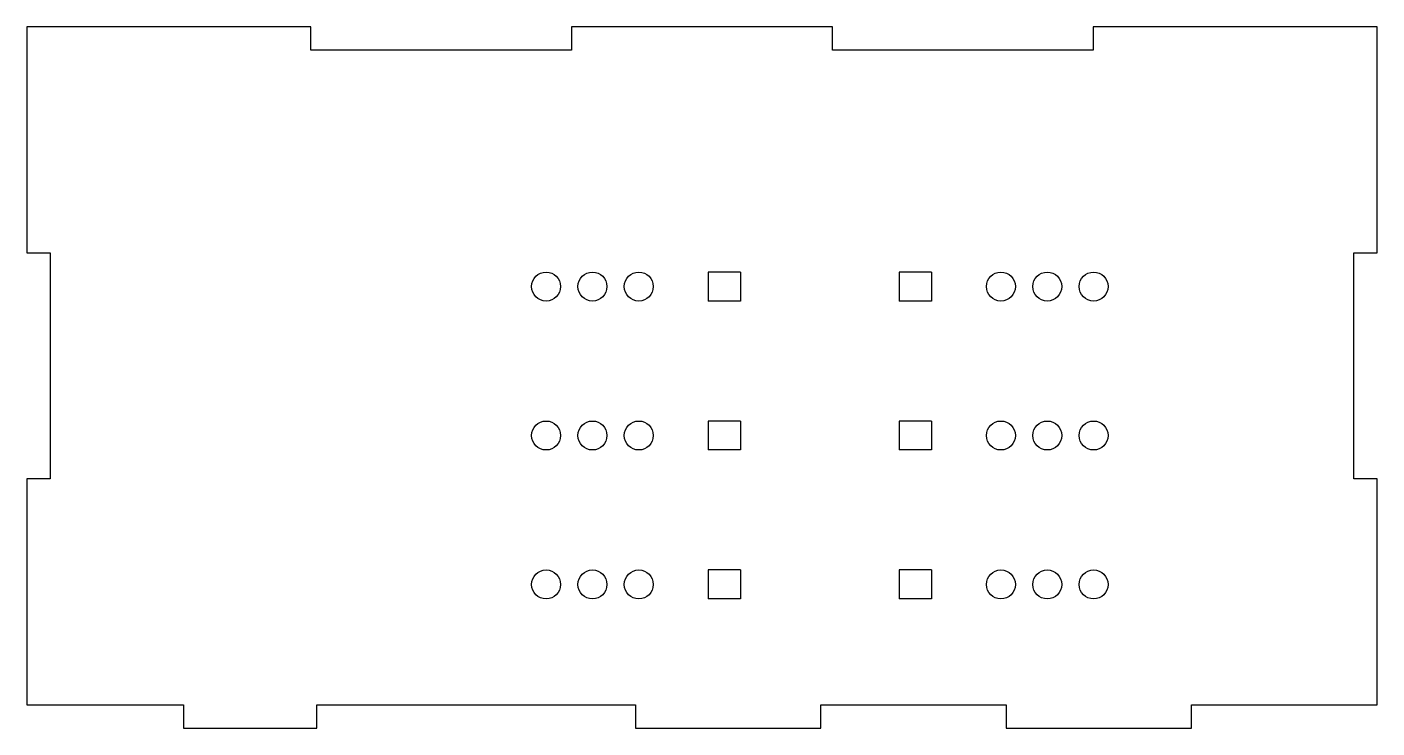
# Model space of a CAD drawing. Header units: millimetres. Extents: x -4 to 229, y -4 to 117.
import ezdxf

# ---------------------------------------------------------------- set-up
doc = ezdxf.new("R2010")
doc.units = ezdxf.units.MM

msp = doc.modelspace()

# ---------------------------------------------------------------- linework, layer by layer
at = {"color": 7, "linetype": 'Continuous', "lineweight": 25}
for p, q in [((45, 117), (-4, 117)), ((-4, 117), (-4, 78)), ((45, 113), (45, 117)), ((135, 117), (90, 117)), ((90, 117), (90, 113)), ((135, 113), (135, 117)), ((229, 117), (180, 117)), ((180, 117), (180, 113)), ((229, 78), (229, 117)), ((90, 113), (45, 113)), ((180, 113), (135, 113)), ((-4, 78), (0, 78)), ((0, 78), (0, 39)), ((225, 39), (225, 78)), ((225, 78), (229, 78)), ((113.59, 74.7), (113.59, 69.7)), ((119.17, 74.7), (113.59, 74.7)), ((119.17, 74.7), (119.17, 69.7)), ((146.51, 74.7), (146.51, 69.7)), ((152.09, 74.7), (146.51, 74.7)), ((152.09, 74.7), (152.09, 69.7)), ((119.17, 69.7), (113.59, 69.7)), ((152.09, 69.7), (146.51, 69.7)), ((113.59, 48.99), (113.59, 43.99)), ((119.17, 48.99), (113.59, 48.99)), ((119.17, 48.99), (119.17, 43.99)), ((146.51, 48.99), (146.51, 43.99)), ((152.09, 48.99), (146.51, 48.99)), ((152.09, 48.99), (152.09, 43.99)), ((119.17, 43.99), (113.59, 43.99)), ((152.09, 43.99), (146.51, 43.99)), ((0, 39), (-4, 39)), ((-4, 39), (-4, 0)), ((229, 39), (225, 39)), ((229, 0), (229, 39)), ((113.59, 23.28), (113.59, 18.28)), ((119.17, 23.28), (113.59, 23.28)), ((119.17, 23.28), (119.17, 18.28)), ((146.51, 23.28), (146.51, 18.28)), ((152.09, 23.28), (146.51, 23.28)), ((152.09, 23.28), (152.09, 18.28)), ((119.17, 18.28), (113.59, 18.28)), ((152.09, 18.28), (146.51, 18.28)), ((-4, 0), (23, 0)), ((23, 0), (23, -4)), ((46, -4), (46, 0)), ((46, 0), (101, 0)), ((101, 0), (101, -4)), ((133, -4), (133, 0)), ((133, 0), (165, 0)), ((165, 0), (165, -4)), ((197, -4), (197, 0)), ((197, 0), (229, 0)), ((23, -4), (46, -4)), ((101, -4), (133, -4)), ((165, -4), (197, -4))]:
    msp.add_line(p, q, dxfattribs=at)
for centre in [(85.59, 72.2), (93.59, 72.2), (101.59, 72.2), (164.09, 72.2), (172.09, 72.2), (180.09, 72.2), (85.59, 46.49), (93.59, 46.49), (101.59, 46.49), (164.09, 46.49), (172.09, 46.49), (180.09, 46.49), (85.59, 20.78), (93.59, 20.78), (101.59, 20.78), (164.09, 20.78), (172.09, 20.78), (180.09, 20.78)]:
    msp.add_circle(centre, 2.5, dxfattribs=at)

doc.saveas('drawing.dxf')
